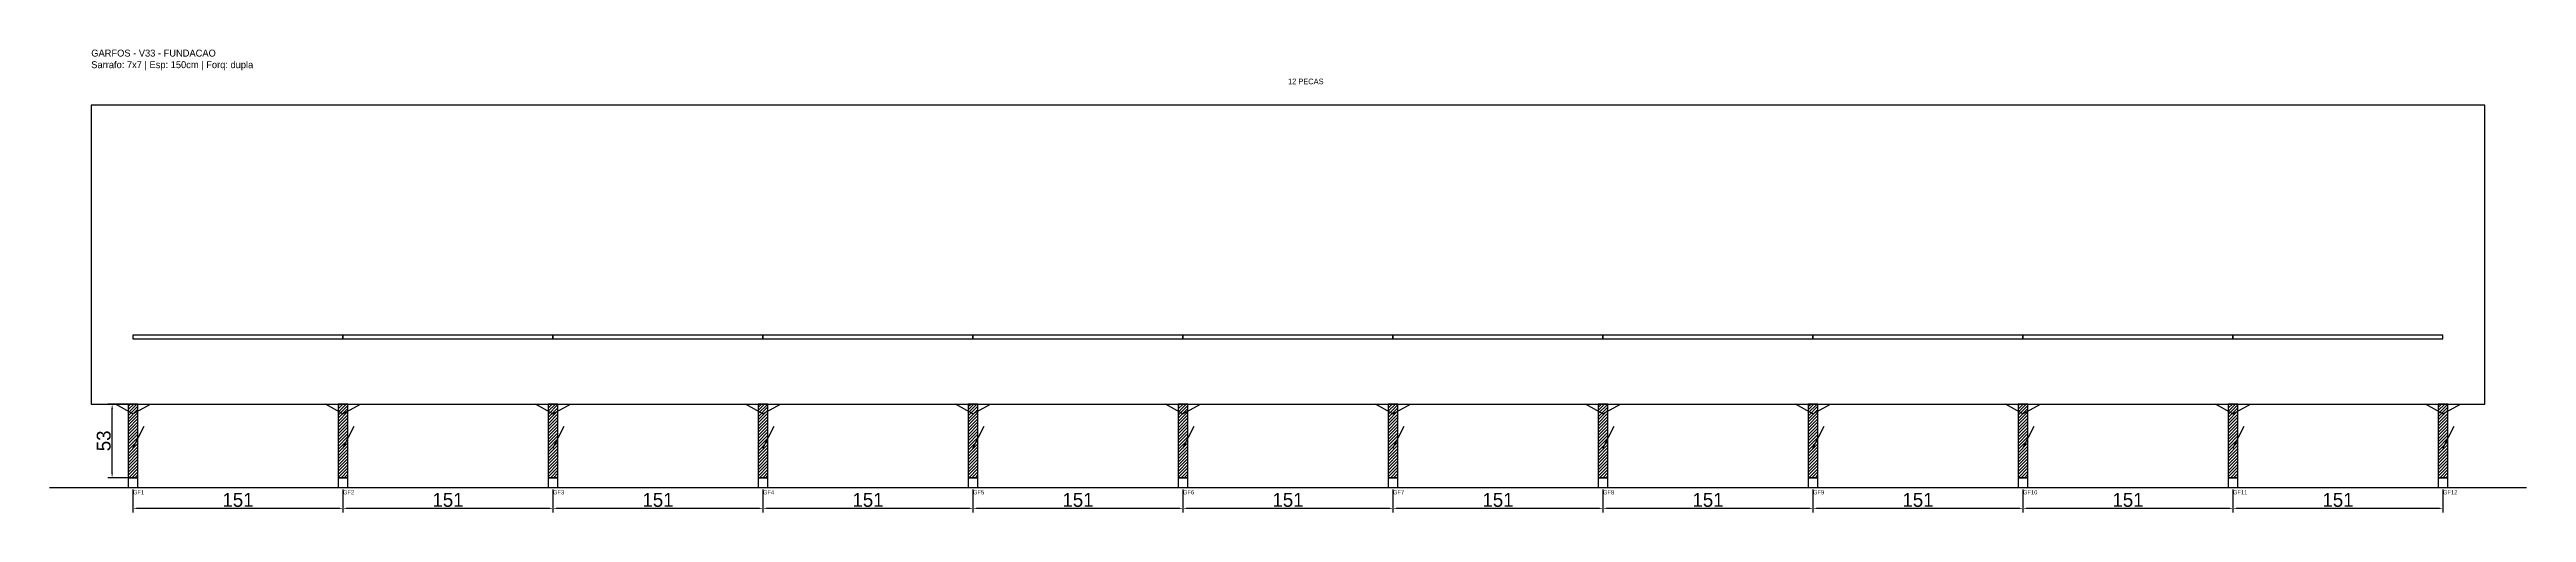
# Model space of a CAD drawing. Header units: metres. Extents: x -30 to 1751, y -25 to 308.
import ezdxf

# ---------------------------------------------------------------- set-up
doc = ezdxf.new("R2010")
doc.units = ezdxf.units.M
for name, color, linetype in [('BARRA_ANCORAGEM', 1, 'Continuous'), ('COTA', 241, 'Continuous'), ('GARFOS OK', 3, 'Continuous'), ('NOME DA VIGA', 6, 'Continuous'), ('SARR_7x7', 40, 'Continuous'), ('TIRAS REESCORAMENTO', 252, 'Continuous'), ('VIGAS', 3, 'Continuous')]:
    doc.layers.add(name, color=color, linetype=linetype)
doc.dimstyles.new('EZ DXF', dxfattribs={"dimtxt": 10, "dimasz": 3.5, "dimexe": 3, "dimexo": 1.5, "dimgap": 1, "dimtad": 1, "dimdec": 1, "dimdsep": 46, "dimcen": 2.5, "dimazin": 3, "dimtfac": 1, "dimtmove": 0, "dimatfit": 3})

msp = doc.modelspace()

# ---------------------------------------------------------------- hatches: boundary and pattern name
at = {"layer": 'COTA'}
h = msp.add_hatch(dxfattribs=at)
h.set_pattern_fill('ANSI31', scale=0.5)
h.paths.add_polyline_path([(26.5, 0), (33.5, 0), (33.5, 53), (26.5, 53)])
h = msp.add_hatch(dxfattribs=at)
h.set_pattern_fill('ANSI31', scale=0.5)
h.paths.add_polyline_path([(177.47, 0), (184.47, 0), (184.47, 53), (177.47, 53)])
h = msp.add_hatch(dxfattribs=at)
h.set_pattern_fill('ANSI31', scale=0.5)
h.paths.add_polyline_path([(328.44, 0), (335.44, 0), (335.44, 53), (328.44, 53)])
h = msp.add_hatch(dxfattribs=at)
h.set_pattern_fill('ANSI31', scale=0.5)
h.paths.add_polyline_path([(479.41, 0), (486.41, 0), (486.41, 53), (479.41, 53)])
h = msp.add_hatch(dxfattribs=at)
h.set_pattern_fill('ANSI31', scale=0.5)
h.paths.add_polyline_path([(630.38, 0), (637.38, 0), (637.38, 53), (630.38, 53)])
h = msp.add_hatch(dxfattribs=at)
h.set_pattern_fill('ANSI31', scale=0.5)
h.paths.add_polyline_path([(781.35, 0), (788.35, 0), (788.35, 53), (781.35, 53)])
h = msp.add_hatch(dxfattribs=at)
h.set_pattern_fill('ANSI31', scale=0.5)
h.paths.add_polyline_path([(932.32, 0), (939.32, 0), (939.32, 53), (932.32, 53)])
h = msp.add_hatch(dxfattribs=at)
h.set_pattern_fill('ANSI31', scale=0.5)
h.paths.add_polyline_path([(1083.29, 0), (1090.29, 0), (1090.29, 53), (1083.29, 53)])
h = msp.add_hatch(dxfattribs=at)
h.set_pattern_fill('ANSI31', scale=0.5)
h.paths.add_polyline_path([(1234.26, 0), (1241.26, 0), (1241.26, 53), (1234.26, 53)])
h = msp.add_hatch(dxfattribs=at)
h.set_pattern_fill('ANSI31', scale=0.5)
h.paths.add_polyline_path([(1385.23, 0), (1392.23, 0), (1392.23, 53), (1385.23, 53)])
h = msp.add_hatch(dxfattribs=at)
h.set_pattern_fill('ANSI31', scale=0.5)
h.paths.add_polyline_path([(1536.2, 0), (1543.2, 0), (1543.2, 53), (1536.2, 53)])
h = msp.add_hatch(dxfattribs=at)
h.set_pattern_fill('ANSI31', scale=0.5)
h.paths.add_polyline_path([(1687.17, 0), (1694.17, 0), (1694.17, 53), (1687.17, 53)])

# ---------------------------------------------------------------- linework, layer by layer
at = {"layer": 'BARRA_ANCORAGEM'}
for p, q in [((30, 21.2), (37.95, 37.1)), ((180.97, 21.2), (188.92, 37.1)), ((331.94, 21.2), (339.89, 37.1)), ((482.91, 21.2), (490.86, 37.1)), ((633.88, 21.2), (641.83, 37.1)), ((784.85, 21.2), (792.8, 37.1)), ((935.82, 21.2), (943.77, 37.1)), ((1086.79, 21.2), (1094.74, 37.1)), ((1237.76, 21.2), (1245.71, 37.1)), ((1388.73, 21.2), (1396.68, 37.1)), ((1539.7, 21.2), (1547.65, 37.1)), ((1690.67, 21.2), (1698.62, 37.1))]:
    msp.add_line(p, q, dxfattribs=at)
at = {"layer": 'GARFOS OK'}
for p, q in [((30, 46), (17.5, 53)), ((17.5, 53), (42.5, 53)), ((30, 46), (42.5, 53)), ((180.97, 46), (168.47, 53)), ((168.47, 53), (193.47, 53)), ((180.97, 46), (193.47, 53)), ((331.94, 46), (319.44, 53)), ((319.44, 53), (344.44, 53)), ((331.94, 46), (344.44, 53)), ((482.91, 46), (470.41, 53)), ((470.41, 53), (495.41, 53)), ((482.91, 46), (495.41, 53)), ((633.88, 46), (621.38, 53)), ((621.38, 53), (646.38, 53)), ((633.88, 46), (646.38, 53)), ((784.85, 46), (772.35, 53)), ((772.35, 53), (797.35, 53)), ((784.85, 46), (797.35, 53)), ((935.82, 46), (923.32, 53)), ((923.32, 53), (948.32, 53)), ((935.82, 46), (948.32, 53)), ((1086.79, 46), (1074.29, 53)), ((1074.29, 53), (1099.29, 53)), ((1086.79, 46), (1099.29, 53)), ((1237.76, 46), (1225.26, 53)), ((1225.26, 53), (1250.26, 53)), ((1237.76, 46), (1250.26, 53)), ((1388.73, 46), (1376.23, 53)), ((1376.23, 53), (1401.23, 53)), ((1388.73, 46), (1401.23, 53)), ((1539.7, 46), (1527.2, 53)), ((1527.2, 53), (1552.2, 53)), ((1539.7, 46), (1552.2, 53)), ((1690.67, 46), (1678.17, 53)), ((1678.17, 53), (1703.17, 53)), ((1690.67, 46), (1703.17, 53))]:
    msp.add_line(p, q, dxfattribs=at)
at = {"layer": 'GARFOS OK', "linetype": 'CONTINUOUS'}
msp.add_line((-30, -7), (1750.67, -7), dxfattribs=at)
at = {"layer": 'GARFOS OK'}
for points in [[(26.5, 0), (33.5, 0), (33.5, 53), (26.5, 53), (26.5, 0)], [(177.47, 0), (184.47, 0), (184.47, 53), (177.47, 53), (177.47, 0)], [(328.44, 0), (335.44, 0), (335.44, 53), (328.44, 53), (328.44, 0)], [(479.41, 0), (486.41, 0), (486.41, 53), (479.41, 53), (479.41, 0)], [(630.38, 0), (637.38, 0), (637.38, 53), (630.38, 53), (630.38, 0)], [(781.35, 0), (788.35, 0), (788.35, 53), (781.35, 53), (781.35, 0)], [(932.32, 0), (939.32, 0), (939.32, 53), (932.32, 53), (932.32, 0)], [(1083.29, 0), (1090.29, 0), (1090.29, 53), (1083.29, 53), (1083.29, 0)], [(1234.26, 0), (1241.26, 0), (1241.26, 53), (1234.26, 53), (1234.26, 0)], [(1385.23, 0), (1392.23, 0), (1392.23, 53), (1385.23, 53), (1385.23, 0)], [(1536.2, 0), (1543.2, 0), (1543.2, 53), (1536.2, 53), (1536.2, 0)], [(1687.17, 0), (1694.17, 0), (1694.17, 53), (1687.17, 53), (1687.17, 0)]]:
    msp.add_lwpolyline(points, dxfattribs=at)
at = {"layer": 'SARR_7x7'}
for points in [[(26.5, -7), (33.5, -7), (33.5, 0), (26.5, 0), (26.5, -7)], [(177.47, -7), (184.47, -7), (184.47, 0), (177.47, 0), (177.47, -7)], [(328.44, -7), (335.44, -7), (335.44, 0), (328.44, 0), (328.44, -7)], [(479.41, -7), (486.41, -7), (486.41, 0), (479.41, 0), (479.41, -7)], [(630.38, -7), (637.38, -7), (637.38, 0), (630.38, 0), (630.38, -7)], [(781.35, -7), (788.35, -7), (788.35, 0), (781.35, 0), (781.35, -7)], [(932.32, -7), (939.32, -7), (939.32, 0), (932.32, 0), (932.32, -7)], [(1083.29, -7), (1090.29, -7), (1090.29, 0), (1083.29, 0), (1083.29, -7)], [(1234.26, -7), (1241.26, -7), (1241.26, 0), (1234.26, 0), (1234.26, -7)], [(1385.23, -7), (1392.23, -7), (1392.23, 0), (1385.23, 0), (1385.23, -7)], [(1536.2, -7), (1543.2, -7), (1543.2, 0), (1536.2, 0), (1536.2, -7)], [(1687.17, -7), (1694.17, -7), (1694.17, 0), (1687.17, 0), (1687.17, -7)]]:
    msp.add_lwpolyline(points, dxfattribs=at)
at = {"layer": 'TIRAS REESCORAMENTO'}
for points in [[(30, 100), (180.97, 100), (180.97, 102.5), (30, 102.5), (30, 100)], [(180.97, 100), (331.94, 100), (331.94, 102.5), (180.97, 102.5), (180.97, 100)], [(331.94, 100), (482.91, 100), (482.91, 102.5), (331.94, 102.5), (331.94, 100)], [(482.91, 100), (633.88, 100), (633.88, 102.5), (482.91, 102.5), (482.91, 100)], [(633.88, 100), (784.85, 100), (784.85, 102.5), (633.88, 102.5), (633.88, 100)], [(784.85, 100), (935.82, 100), (935.82, 102.5), (784.85, 102.5), (784.85, 100)], [(935.82, 100), (1086.79, 100), (1086.79, 102.5), (935.82, 102.5), (935.82, 100)], [(1086.79, 100), (1237.76, 100), (1237.76, 102.5), (1086.79, 102.5), (1086.79, 100)], [(1237.76, 100), (1388.73, 100), (1388.73, 102.5), (1237.76, 102.5), (1237.76, 100)], [(1388.73, 100), (1539.7, 100), (1539.7, 102.5), (1388.73, 102.5), (1388.73, 100)], [(1539.7, 100), (1690.67, 100), (1690.67, 102.5), (1539.7, 102.5), (1539.7, 100)]]:
    msp.add_lwpolyline(points, dxfattribs=at)
at = {"layer": 'VIGAS'}
msp.add_lwpolyline([(0, 53), (1720.67, 53), (1720.67, 268), (0, 268), (0, 53)], dxfattribs=at)

# ---------------------------------------------------------------- texts
at = {"layer": 'NOME DA VIGA'}
for s, height, p in [('12 PECAS', 4, (860.34, 283)), ('GF1', 3, (30, -12)), ('GF2', 3, (180.97, -12)), ('GF3', 3, (331.94, -12)), ('GF4', 3, (482.91, -12)), ('GF5', 3, (633.88, -12)), ('GF6', 3, (784.85, -12)), ('GF7', 3, (935.82, -12)), ('GF8', 3, (1086.79, -12)), ('GF9', 3, (1237.76, -12)), ('GF10', 3, (1388.73, -12)), ('GF11', 3, (1539.7, -12)), ('GF12', 3, (1690.67, -12))]:
    msp.add_text(s, height=height, dxfattribs=at).set_placement(p)
at = {"layer": 'NOME DA VIGA', "insert": (0, 293), "char_height": 5, "attachment_point": 7}
msp.add_mtext('GARFOS - V33 - FUNDACAO\\PSarrafo: 7x7 | Esp: 150cm | Forq: dupla', dxfattribs=at)

# ---------------------------------------------------------------- dimensions: what is measured, and where the dimension line sits
at = {"layer": 'COTA'}
msp.add_linear_dim(base=(15, 0), p1=(30, 0), p2=(30, 53), angle=90, dimstyle='EZ DXF', dxfattribs=at).render()
for base, p1, p2 in [((30, -22), (30, -7), (180.97, -7)), ((180.97, -22), (180.97, -7), (331.94, -7)), ((331.94, -22), (331.94, -7), (482.91, -7)), ((482.91, -22), (482.91, -7), (633.88, -7)), ((633.88, -22), (633.88, -7), (784.85, -7)), ((784.85, -22), (784.85, -7), (935.82, -7)), ((935.82, -22), (935.82, -7), (1086.79, -7)), ((1086.79, -22), (1086.79, -7), (1237.76, -7)), ((1237.76, -22), (1237.76, -7), (1388.73, -7)), ((1388.73, -22), (1388.73, -7), (1539.7, -7)), ((1539.7, -22), (1539.7, -7), (1690.67, -7))]:
    msp.add_linear_dim(base=base, p1=p1, p2=p2, dimstyle='EZ DXF', dxfattribs=at).render()

doc.saveas('drawing.dxf')
